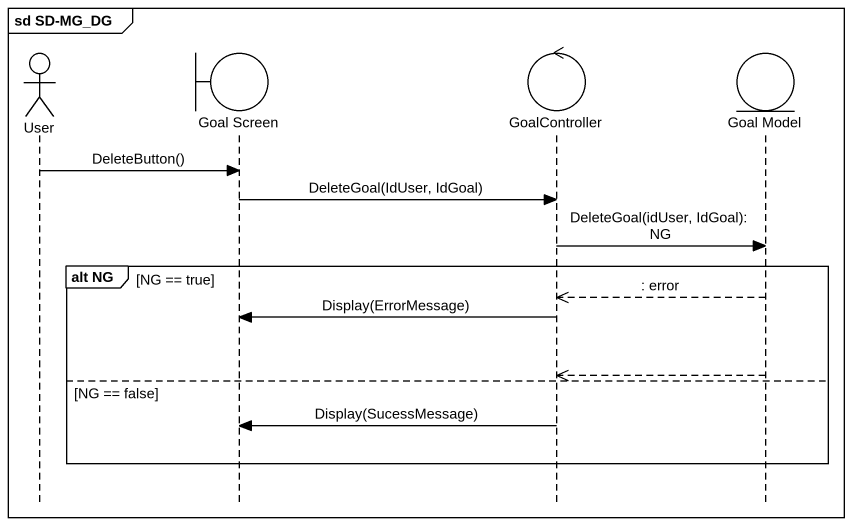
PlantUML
@startuml
mainframe sd SD-MG_DG
hide footbox
actor User
boundary "Goal Screen" as Goal_Screen
control GoalController
entity "Goal Model" as Goal_Model

User -> Goal_Screen : DeleteButton()
Goal_Screen -> GoalController : DeleteGoal(IdUser, IdGoal)
GoalController -> Goal_Model : DeleteGoal(idUser, IdGoal): NG
group alt NG [NG == true]
  Goal_Model -->> GoalController : : error
  GoalController -> Goal_Screen : Display(ErrorMessage)
  Goal_Model -->> GoalController
else NG == false
  GoalController -> Goal_Screen : Display(SucessMessage)
end
@enduml
